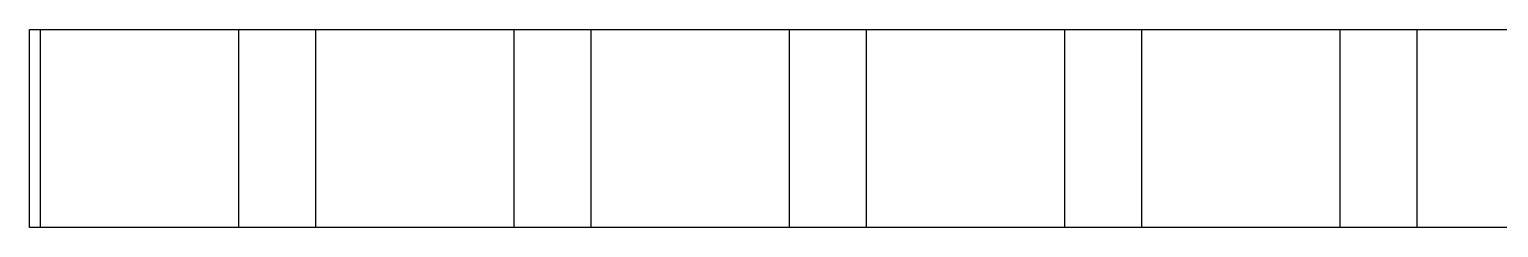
# Model space of a CAD drawing. Extents: x 10 to 610, y -247 to 1644.
# Drawn here: x 214.093 to 219.057, y 110.403 to 111.073 of the extents above; entities that cross this region are included whole.
import ezdxf

# ---------------------------------------------------------------- set-up
doc = ezdxf.new("R2010")
doc.units = 0
doc.header["$LTSCALE"] = 5
doc.header["$MEASUREMENT"] = 0
doc.layers.get('0').update_dxf_attribs({"linetype": 'CONTINUOUS'})

# ---------------------------------------------------------------- blocks, each defined once
blk = doc.blocks.new('L50')
at = {"linetype": 'Continuous'}
for p, q in [((24.38, 103.925), (78.28, 103.925)), ((24.38, 100.325), (24.38, 103.925)), ((24.58, 100.325), (24.58, 103.925)), ((28.18, 103.925), (28.18, 100.325)), ((29.58, 100.325), (29.58, 103.925)), ((33.18, 103.925), (33.18, 100.325)), ((34.58, 100.325), (34.58, 103.925)), ((38.18, 103.925), (38.18, 100.325)), ((39.58, 100.325), (39.58, 103.925)), ((43.18, 103.925), (43.18, 100.325)), ((44.58, 100.325), (44.58, 103.925)), ((48.18, 103.925), (48.18, 100.325)), ((49.58, 100.325), (49.58, 103.925)), ((78.28, 100.325), (24.38, 100.325))]:
    blk.add_line(p, q, dxfattribs=at)

msp = doc.modelspace()

# ---------------------------------------------------------------- block references
at = {"linetype": 'Continuous', "xscale": 0.1860223936625646, "yscale": 0.1860223936625646, "zscale": 0.1860223936625646}
msp.add_blockref('L50', (209.5581, 91.7405), dxfattribs=at)

doc.saveas('drawing.dxf')
